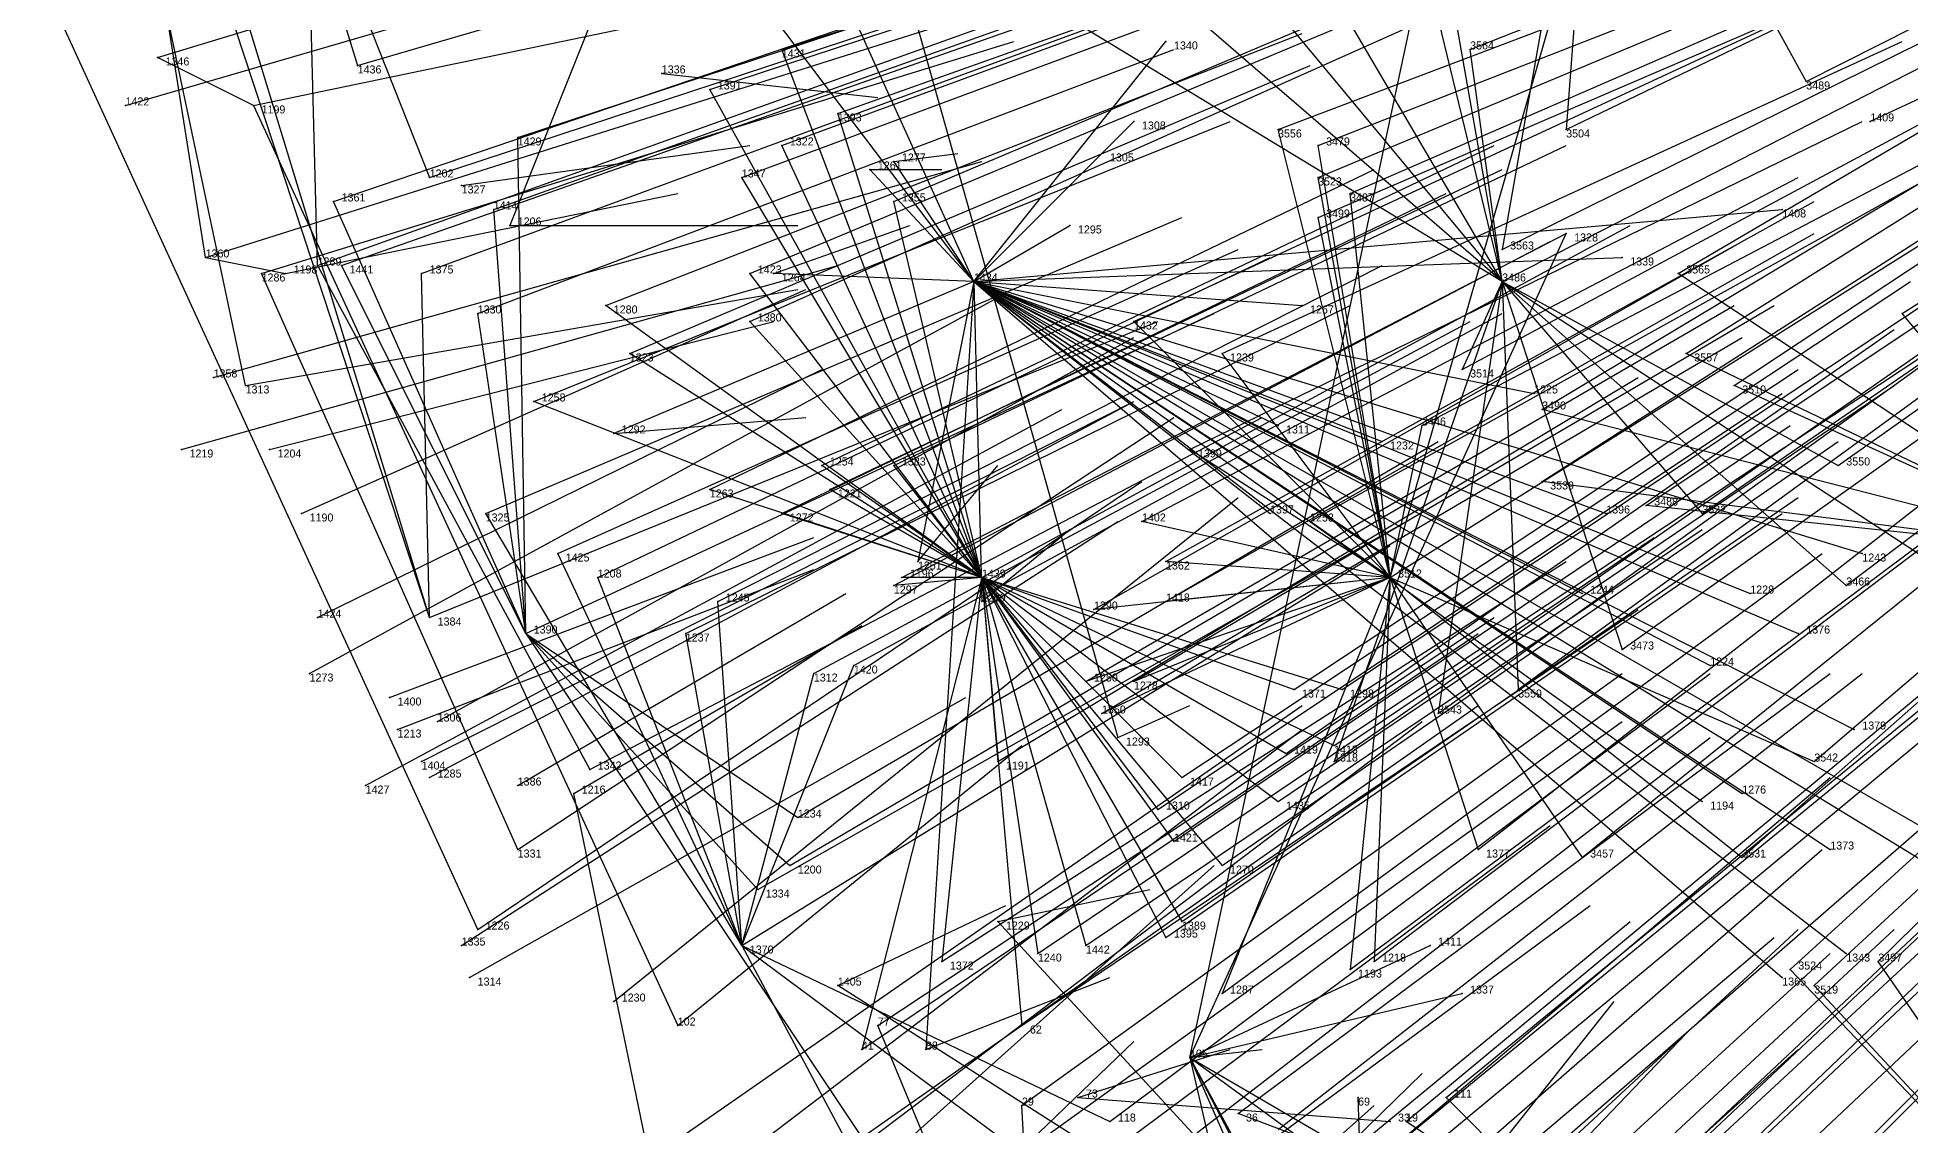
# Model space of a CAD drawing. Extents: x -0.5 to 0.59, y -0.5 to 0.58.
# Drawn here: x -0.484 to -0.25, y -0.2615 to -0.1255 of the extents above; entities that cross this region are included whole.
import ezdxf

# ---------------------------------------------------------------- set-up
doc = ezdxf.new("R2010")
doc.units = 0
for name, color, linetype in [('Clients', 3, 'CONTINUOUS'), ('Facilities', 3, 'CONTINUOUS'), ('Facilities_lines', 3, 'CONTINUOUS'), ('Normals', 1, 'CONTINUOUS'), ('Source_points', 5, 'CONTINUOUS'), ('Text', 3, 'CONTINUOUS')]:
    doc.layers.add(name, color=color, linetype=linetype)

msp = doc.modelspace()

# ---------------------------------------------------------------- linework, layer by layer
at = {"layer": 'Clients', "color": 5}
for p in [(-0.343, -0.126, -1.25), (-0.469, -0.128, -1.214), (-0.391, -0.127, -1.029), (-0.305, -0.127, -0.826), (-0.444, -0.129, -1.156), (-0.263, -0.131, -0.735), (-0.4, -0.132, -1.052), (-0.384, -0.135, -1.018), (-0.424, -0.138, -1.116), (-0.347, -0.136, -1.25), (-0.329, -0.137, -0.891), (-0.293, -0.137, -0.809), (-0.255, -0.136, -1.25), (-0.391, -0.139, -1.037), (-0.351, -0.14, -1.25), (-0.324, -0.139, -0.88), (-0.38, -0.142, -1.25), (-0.377, -0.141, -1.25), (-0.435, -0.143, -1.145), (-0.396, -0.143, -1.053), (-0.324, -0.143, -0.886), (-0.32, -0.145, -0.879), (-0.447, -0.146, -1.175), (-0.427, -0.147, -1.13), (-0.377, -0.146, -1.01), (-0.266, -0.147, -1.25), (-0.425, -0.149, -1.25), (-0.355, -0.149, -1.25), (-0.324, -0.148, -0.89), (-0.301, -0.152, -0.842), (-0.293, -0.15, -1.25), (-0.446, -0.154, -1.179), (-0.286, -0.153, -1.25), (-0.456, -0.155, -1.205), (-0.453, -0.155, -1.25), (-0.436, -0.155, -1.157), (-0.395, -0.155, -1.06), (-0.392, -0.155, -1.25), (-0.279, -0.155, -0.797), (-0.413, -0.159, -1.105), (-0.326, -0.159, -1.25), (-0.429, -0.16, -1.145), (-0.395, -0.161, -1.066), (-0.347, -0.161, -0.957), (-0.251, -0.16, -0.744), (-0.41, -0.165, -1.106), (-0.336, -0.165, -0.935), (-0.278, -0.165, -0.808), (-0.306, -0.167, -0.871), (-0.297, -0.17, -1.25), (-0.272, -0.169, -0.8), (-0.422, -0.171, -1.137), (-0.296, -0.172, -0.856), (-0.412, -0.175, -1.25), (-0.329, -0.174, -1.25), (-0.311, -0.174, -0.891), (-0.34, -0.177, -0.958), (-0.316, -0.176, -1.25), (-0.386, -0.179, -1.063), (-0.377, -0.179, -1.043), (-0.259, -0.179, -0.785), (-0.4, -0.182, -1.099), (-0.385, -0.182, -1.064), (-0.296, -0.181, -0.868), (-0.283, -0.184, -0.843), (-0.428, -0.185, -1.167), (-0.391, -0.185, -1.081), (-0.346, -0.186, -0.982), (-0.33, -0.185, -1.25), (-0.325, -0.186, -0.936), (-0.288, -0.185, -1.25), (-0.276, -0.185, -0.831), (-0.419, -0.19, -1.15), (-0.374, -0.191, -1.25), (-0.343, -0.191, -0.983), (-0.256, -0.19, -1.25), (-0.414, -0.193, -1.142), (-0.377, -0.194, -1.06), (-0.376, -0.193, -1.055), (-0.258, -0.194, -0.807), (-0.399, -0.196, -1.11), (-0.366, -0.196, -1.25), (-0.343, -0.196, -0.988), (-0.291, -0.195, -1.25), (-0.27, -0.195, -1.25), (-0.352, -0.197, -1.009), (-0.403, -0.2, -1.126), (-0.264, -0.2, -1.25), (-0.286, -0.202, -0.874), (-0.387, -0.205, -1.095), (-0.382, -0.204, -1.083), (-0.275, -0.204, -1.25), (-0.353, -0.206, -1.022), (-0.347, -0.206, -1.01), (-0.327, -0.207, -0.967), (-0.321, -0.207, -0.955), (-0.299, -0.207, -0.91), (-0.351, -0.21, -1.023), (-0.309, -0.21, -0.934), (-0.257, -0.212, -1.25), (-0.349, -0.213, -1.25), (-0.328, -0.215, -0.98), (-0.322, -0.214, -0.967), (-0.415, -0.217, -1.17), (-0.364, -0.216, -1.058), (-0.322, -0.216, -0.969), (-0.262, -0.216, -0.849), (-0.341, -0.218, -1.012), (-0.417, -0.22, -1.25), (-0.344, -0.222, -1.023), (-0.329, -0.221, -0.991), (-0.276, -0.221, -1.25), (-0.271, -0.22, -1.25), (-0.389, -0.223, -1.121), (-0.342, -0.226, -1.025), (-0.304, -0.227, -0.949), (-0.26, -0.227, -1.25), (-0.39, -0.229, -1.131), (-0.336, -0.229, -1.016), (-0.291, -0.228, -0.923), (-0.271, -0.228, -0.885), (-0.394, -0.232, -1.143), (-0.364, -0.236, -1.25), (-0.341, -0.236, -1.037), (-0.343, -0.238, -1.043), (-0.371, -0.241, -1.106), (-0.359, -0.24, -1.08), (-0.353, -0.239, -1.067), (-0.317, -0.241, -0.995), (-0.31, -0.239, -1.25), (-0.258, -0.24, -1.25), (-0.254, -0.241, -0.875), (-0.32, -0.242, -1.002), (-0.266, -0.243, -1.25), (-0.265, -0.242, -0.896), (-0.384, -0.244, -1.25), (-0.336, -0.245, -1.039), (-0.306, -0.245, -1.25), (-0.262, -0.244, -0.895), (-0.404, -0.249, -1.25), (-0.379, -0.249, -1.134), (-0.361, -0.249, -1.096), (-0.381, -0.252, -1.142), (-0.373, -0.252, -1.25), (-0.361, -0.259, -1.111), (-0.319, -0.258, -1.25), (-0.308, -0.258, -1.004), (-0.35, -0.261, -1.09), (-0.334, -0.26, -1.058), (-0.315, -0.261, -1.25), (-0.313, -0.261, -1.019)]:
    msp.add_point(p, dxfattribs=at)
at = {"layer": 'Facilities', "color": 3}
for p in [(-0.406, -0.13, -1.25), (-0.473, -0.134, -1.229), (-0.457, -0.134, -1.25), (-0.431, -0.144, -1.25), (-0.463, -0.153, -1.219), (-0.449, -0.154, -1.187), (-0.367, -0.156, -1.25), (-0.301, -0.156, -0.848), (-0.462, -0.168, -1.229), (-0.458, -0.169, -1.25), (-0.466, -0.177, -1.25), (-0.455, -0.177, -1.25), (-0.451, -0.185, -1.25), (-0.366, -0.193, -1.035), (-0.315, -0.193, -0.923), (-0.449, -0.198, -1.25), (-0.435, -0.198, -1.194), (-0.423, -0.2, -1.169), (-0.45, -0.205, -1.236), (-0.44, -0.208, -1.25), (-0.439, -0.212, -1.25), (-0.434, -0.211, -1.207), (-0.436, -0.216, -1.217), (-0.443, -0.219, -1.236), (-0.435, -0.218, -1.216), (-0.424, -0.219, -1.25), (-0.424, -0.227, -1.202), (-0.429, -0.237, -1.224), (-0.431, -0.239, -1.233), (-0.396, -0.239, -1.156), (-0.43, -0.243, -1.25), (-0.412, -0.246, -1.199), (-0.34, -0.253, -1.25), (-0.354, -0.258, -1.25)]:
    msp.add_point(p, dxfattribs=at)
at = {"layer": 'Facilities_lines', "color": 3}
for p, q in [((-0.463, -0.153, -1.219), (-0.479, -0.052, -1.204)), ((-0.096, -0.062, -1.25), (-0.255, -0.136, -1.25)), ((-0.391, -0.064, -1.25), (-0.425, -0.149, -1.25)), ((-0.391, -0.064, -1.25), (-0.349, -0.213, -1.25)), ((-0.458, -0.169, -1.25), (-0.477, -0.079, -1.208)), ((-0.367, -0.156, -1.25), (-0.426, -0.078, -1.25)), ((-0.289, -0.084, -0.753), (-0.301, -0.152, -0.842)), ((-0.289, -0.084, -0.753), (-0.293, -0.137, -0.809)), ((-0.289, -0.084, -0.753), (-0.263, -0.131, -0.735)), ((-0.456, -0.09, -1.163), (-0.435, -0.143, -1.145)), ((-0.456, -0.09, -1.163), (-0.444, -0.129, -1.156)), ((-0.435, -0.198, -1.194), (-0.464, -0.103, -1.187)), ((-0.34, -0.253, -1.25), (-0.308, -0.103, -1.25)), ((-0.435, -0.198, -1.194), (-0.465, -0.107, -1.193)), ((-0.301, -0.156, -0.848), (-0.34, -0.109, -0.892)), ((-0.367, -0.156, -1.25), (-0.387, -0.112, -1.25)), ((-0.301, -0.156, -0.848), (-0.352, -0.112, -0.924)), ((-0.301, -0.156, -0.848), (-0.328, -0.11, -0.864)), ((-0.429, -0.237, -1.224), (-0.484, -0.117, -1.25)), ((-0.449, -0.154, -1.187), (-0.45, -0.116, -1.162)), ((-0.301, -0.156, -0.848), (-0.31, -0.119, -0.831)), ((-0.315, -0.193, -0.923), (-0.294, -0.12, -0.794)), ((-0.301, -0.156, -0.848), (-0.357, -0.122, -0.944)), ((-0.301, -0.156, -0.848), (-0.307, -0.122, -0.825)), ((-0.367, -0.156, -1.25), (-0.343, -0.126, -1.25)), ((-0.457, -0.134, -1.25), (-0.469, -0.128, -1.214)), ((-0.366, -0.193, -1.035), (-0.391, -0.127, -1.029)), ((-0.301, -0.156, -0.848), (-0.305, -0.127, -0.826)), ((-0.366, -0.193, -1.035), (-0.4, -0.132, -1.052)), ((-0.457, -0.134, -1.25), (-0.404, -0.249, -1.25)), ((-0.366, -0.193, -1.035), (-0.384, -0.135, -1.018)), ((-0.423, -0.2, -1.169), (-0.424, -0.138, -1.116)), ((-0.367, -0.156, -1.25), (-0.347, -0.136, -1.25)), ((-0.315, -0.193, -0.923), (-0.329, -0.137, -0.891)), ((-0.366, -0.193, -1.035), (-0.391, -0.139, -1.037)), ((-0.367, -0.156, -1.25), (-0.351, -0.14, -1.25)), ((-0.315, -0.193, -0.923), (-0.324, -0.139, -0.88)), ((-0.367, -0.156, -1.25), (-0.38, -0.142, -1.25)), ((-0.367, -0.156, -1.25), (-0.377, -0.141, -1.25)), ((-0.366, -0.193, -1.035), (-0.396, -0.143, -1.053)), ((-0.315, -0.193, -0.923), (-0.324, -0.143, -0.886)), ((-0.315, -0.193, -0.923), (-0.32, -0.145, -0.879)), ((-0.423, -0.2, -1.169), (-0.447, -0.146, -1.175)), ((-0.423, -0.2, -1.169), (-0.427, -0.147, -1.13)), ((-0.366, -0.193, -1.035), (-0.377, -0.146, -1.01)), ((-0.367, -0.156, -1.25), (-0.266, -0.147, -1.25)), ((-0.367, -0.156, -1.25), (-0.355, -0.149, -1.25)), ((-0.315, -0.193, -0.923), (-0.324, -0.148, -0.89)), ((-0.34, -0.253, -1.25), (-0.293, -0.15, -1.25)), ((-0.463, -0.153, -1.219), (-0.453, -0.155, -1.25)), ((-0.449, -0.154, -1.187), (-0.415, -0.217, -1.17)), ((-0.423, -0.2, -1.169), (-0.446, -0.154, -1.179)), ((-0.367, -0.156, -1.25), (-0.286, -0.153, -1.25)), ((-0.424, -0.227, -1.202), (-0.456, -0.155, -1.205)), ((-0.435, -0.198, -1.194), (-0.436, -0.155, -1.157)), ((-0.367, -0.156, -1.25), (-0.412, -0.175, -1.25)), ((-0.366, -0.193, -1.035), (-0.395, -0.155, -1.06)), ((-0.367, -0.156, -1.25), (-0.392, -0.155, -1.25)), ((-0.367, -0.156, -1.25), (-0.374, -0.191, -1.25)), ((-0.367, -0.156, -1.25), (-0.373, -0.252, -1.25)), ((-0.367, -0.156, -1.25), (-0.275, -0.204, -1.25)), ((-0.367, -0.156, -1.25), (-0.297, -0.17, -1.25)), ((-0.367, -0.156, -1.25), (-0.27, -0.195, -1.25)), ((-0.367, -0.156, -1.25), (-0.316, -0.176, -1.25)), ((-0.367, -0.156, -1.25), (-0.256, -0.19, -1.25)), ((-0.367, -0.156, -1.25), (-0.291, -0.195, -1.25)), ((-0.367, -0.156, -1.25), (-0.271, -0.22, -1.25)), ((-0.367, -0.156, -1.25), (-0.264, -0.2, -1.25)), ((-0.367, -0.156, -1.25), (-0.257, -0.212, -1.25)), ((-0.367, -0.156, -1.25), (-0.288, -0.185, -1.25)), ((-0.367, -0.156, -1.25), (-0.228, -0.236, -1.25)), ((-0.367, -0.156, -1.25), (-0.236, -0.236, -1.25)), ((-0.367, -0.156, -1.25), (-0.276, -0.221, -1.25)), ((-0.367, -0.156, -1.25), (-0.258, -0.24, -1.25)), ((-0.367, -0.156, -1.25), (-0.266, -0.243, -1.25)), ((-0.367, -0.156, -1.25), (-0.26, -0.227, -1.25)), ((-0.367, -0.156, -1.25), (-0.33, -0.185, -1.25)), ((-0.367, -0.156, -1.25), (-0.366, -0.196, -1.25)), ((-0.367, -0.156, -1.25), (-0.326, -0.159, -1.25)), ((-0.367, -0.156, -1.25), (-0.329, -0.174, -1.25)), ((-0.301, -0.156, -0.848), (-0.322, -0.216, -0.969)), ((-0.301, -0.156, -0.848), (-0.309, -0.21, -0.934)), ((-0.301, -0.156, -0.848), (-0.306, -0.167, -0.871)), ((-0.301, -0.156, -0.848), (-0.286, -0.202, -0.874)), ((-0.301, -0.156, -0.848), (-0.258, -0.194, -0.807)), ((-0.301, -0.156, -0.848), (-0.276, -0.185, -0.831)), ((-0.301, -0.156, -0.848), (-0.259, -0.179, -0.785)), ((-0.301, -0.156, -0.848), (-0.299, -0.207, -0.91)), ((-0.301, -0.156, -0.848), (-0.249, -0.19, -0.783)), ((-0.226, -0.19, -0.737), (-0.279, -0.155, -0.797)), ((-0.366, -0.193, -1.035), (-0.413, -0.159, -1.105)), ((-0.423, -0.2, -1.169), (-0.429, -0.16, -1.145)), ((-0.366, -0.193, -1.035), (-0.395, -0.161, -1.066)), ((-0.315, -0.193, -0.923), (-0.347, -0.161, -0.957)), ((-0.226, -0.19, -0.737), (-0.251, -0.16, -0.744)), ((-0.366, -0.193, -1.035), (-0.41, -0.165, -1.106)), ((-0.315, -0.193, -0.923), (-0.336, -0.165, -0.935)), ((-0.226, -0.19, -0.737), (-0.278, -0.165, -0.808)), ((-0.226, -0.19, -0.737), (-0.272, -0.169, -0.8)), ((-0.366, -0.193, -1.035), (-0.422, -0.171, -1.137)), ((-0.226, -0.19, -0.737), (-0.296, -0.172, -0.856)), ((-0.315, -0.193, -0.923), (-0.311, -0.174, -0.891)), ((-0.315, -0.193, -0.923), (-0.34, -0.177, -0.958)), ((-0.366, -0.193, -1.035), (-0.386, -0.179, -1.063)), ((-0.366, -0.193, -1.035), (-0.377, -0.179, -1.043)), ((-0.366, -0.193, -1.035), (-0.4, -0.182, -1.099)), ((-0.366, -0.193, -1.035), (-0.385, -0.182, -1.064)), ((-0.226, -0.19, -0.737), (-0.296, -0.181, -0.868)), ((-0.226, -0.19, -0.737), (-0.283, -0.184, -0.843)), ((-0.396, -0.239, -1.156), (-0.428, -0.185, -1.167)), ((-0.366, -0.193, -1.035), (-0.391, -0.185, -1.081)), ((-0.315, -0.193, -0.923), (-0.346, -0.186, -0.982)), ((-0.315, -0.193, -0.923), (-0.325, -0.186, -0.936)), ((-0.396, -0.239, -1.156), (-0.419, -0.19, -1.15)), ((-0.315, -0.193, -0.923), (-0.343, -0.191, -0.983)), ((-0.396, -0.239, -1.156), (-0.414, -0.193, -1.142)), ((-0.366, -0.193, -1.035), (-0.381, -0.252, -1.142)), ((-0.366, -0.193, -1.035), (-0.377, -0.194, -1.06)), ((-0.366, -0.193, -1.035), (-0.376, -0.193, -1.055)), ((-0.366, -0.193, -1.035), (-0.371, -0.241, -1.106)), ((-0.366, -0.193, -1.035), (-0.364, -0.216, -1.058)), ((-0.366, -0.193, -1.035), (-0.359, -0.24, -1.08)), ((-0.366, -0.193, -1.035), (-0.336, -0.229, -1.016)), ((-0.366, -0.193, -1.035), (-0.321, -0.207, -0.955)), ((-0.366, -0.193, -1.035), (-0.344, -0.222, -1.023)), ((-0.366, -0.193, -1.035), (-0.327, -0.207, -0.967)), ((-0.366, -0.193, -1.035), (-0.341, -0.236, -1.037)), ((-0.366, -0.193, -1.035), (-0.343, -0.238, -1.043)), ((-0.366, -0.193, -1.035), (-0.322, -0.214, -0.967)), ((-0.366, -0.193, -1.035), (-0.341, -0.218, -1.012)), ((-0.366, -0.193, -1.035), (-0.328, -0.215, -0.98)), ((-0.366, -0.193, -1.035), (-0.342, -0.226, -1.025)), ((-0.366, -0.193, -1.035), (-0.329, -0.221, -0.991)), ((-0.366, -0.193, -1.035), (-0.361, -0.249, -1.096)), ((-0.366, -0.193, -1.035), (-0.353, -0.239, -1.067)), ((-0.315, -0.193, -0.923), (-0.353, -0.206, -1.022)), ((-0.315, -0.193, -0.923), (-0.352, -0.197, -1.009)), ((-0.315, -0.193, -0.923), (-0.351, -0.21, -1.023)), ((-0.315, -0.193, -0.923), (-0.347, -0.206, -1.01)), ((-0.315, -0.193, -0.923), (-0.343, -0.196, -0.988)), ((-0.315, -0.193, -0.923), (-0.336, -0.245, -1.039)), ((-0.315, -0.193, -0.923), (-0.32, -0.242, -1.002)), ((-0.315, -0.193, -0.923), (-0.317, -0.241, -0.995)), ((-0.315, -0.193, -0.923), (-0.304, -0.227, -0.949)), ((-0.315, -0.193, -0.923), (-0.291, -0.228, -0.923)), ((-0.315, -0.193, -0.923), (-0.271, -0.228, -0.885)), ((-0.315, -0.193, -0.923), (-0.262, -0.216, -0.849)), ((-0.396, -0.239, -1.156), (-0.399, -0.196, -1.11)), ((-0.423, -0.2, -1.169), (-0.394, -0.232, -1.143)), ((-0.423, -0.2, -1.169), (-0.381, -0.263, -1.159)), ((-0.423, -0.2, -1.169), (-0.389, -0.223, -1.121)), ((-0.423, -0.2, -1.169), (-0.39, -0.229, -1.131)), ((-0.396, -0.239, -1.156), (-0.403, -0.2, -1.126)), ((-0.396, -0.239, -1.156), (-0.382, -0.204, -1.083)), ((-0.396, -0.239, -1.156), (-0.387, -0.205, -1.095)), ((-0.406, -0.273, -1.222), (-0.417, -0.22, -1.25)), ((-0.318, -0.286, -1.25), (-0.364, -0.236, -1.25)), ((-0.396, -0.239, -1.156), (-0.373, -0.282, -1.168)), ((-0.396, -0.239, -1.156), (-0.361, -0.265, -1.12)), ((-0.396, -0.239, -1.156), (-0.35, -0.261, -1.09)), ((-0.34, -0.253, -1.25), (-0.31, -0.239, -1.25)), ((-0.223, -0.286, -0.905), (-0.254, -0.241, -0.875)), ((-0.223, -0.286, -0.905), (-0.265, -0.242, -0.896)), ((-0.318, -0.286, -1.25), (-0.384, -0.244, -1.25)), ((-0.34, -0.253, -1.25), (-0.306, -0.245, -1.25)), ((-0.223, -0.286, -0.905), (-0.262, -0.244, -0.895)), ((-0.359, -0.297, -1.164), (-0.379, -0.249, -1.134)), ((-0.34, -0.253, -1.25), (-0.304, -0.274, -1.25)), ((-0.34, -0.253, -1.25), (-0.314, -0.301, -1.25)), ((-0.34, -0.253, -1.25), (-0.326, -0.314, -1.25)), ((-0.34, -0.253, -1.25), (-0.303, -0.28, -1.25)), ((-0.34, -0.253, -1.25), (-0.301, -0.342, -1.25)), ((-0.34, -0.253, -1.25), (-0.312, -0.307, -1.25)), ((-0.34, -0.253, -1.25), (-0.301, -0.328, -1.25)), ((-0.359, -0.297, -1.164), (-0.361, -0.259, -1.111)), ((-0.354, -0.258, -1.25), (-0.315, -0.261, -1.25)), ((-0.318, -0.286, -1.25), (-0.319, -0.258, -1.25)), ((-0.289, -0.277, -1), (-0.308, -0.258, -1.004)), ((-0.289, -0.277, -1), (-0.334, -0.26, -1.058)), ((-0.289, -0.277, -1), (-0.313, -0.261, -1.019))]:
    msp.add_line(p, q, dxfattribs=at)
at = {"layer": 'Normals', "color": 1}
for p, q in [((-0.263, -0.131, -0.735), (-0.18, -0.089, -0.772)), ((-0.305, -0.127, -0.826), (-0.219, -0.093, -0.864)), ((-0.293, -0.137, -0.809), (-0.21, -0.097, -0.847)), ((-0.469, -0.128, -1.214), (-0.374, -0.099, -1.226)), ((-0.391, -0.127, -1.029), (-0.304, -0.099, -1.068)), ((-0.444, -0.129, -1.156), (-0.355, -0.103, -1.194)), ((-0.4, -0.132, -1.052), (-0.312, -0.103, -1.091)), ((-0.384, -0.135, -1.018), (-0.297, -0.104, -1.056)), ((-0.329, -0.137, -0.891), (-0.242, -0.104, -0.928)), ((-0.324, -0.139, -0.88), (-0.237, -0.105, -0.917)), ((-0.473, -0.134, -1.229), (-0.377, -0.106, -1.231)), ((-0.391, -0.139, -1.037), (-0.304, -0.107, -1.076)), ((-0.324, -0.143, -0.886), (-0.238, -0.107, -0.922)), ((-0.424, -0.138, -1.116), (-0.336, -0.109, -1.154)), ((-0.32, -0.145, -0.879), (-0.235, -0.108, -0.915)), ((-0.279, -0.155, -0.797), (-0.199, -0.108, -0.836)), ((-0.396, -0.143, -1.053), (-0.31, -0.111, -1.092)), ((-0.377, -0.146, -1.01), (-0.292, -0.11, -1.049)), ((-0.324, -0.148, -0.89), (-0.238, -0.111, -0.926)), ((-0.301, -0.152, -0.842), (-0.218, -0.111, -0.88)), ((-0.251, -0.16, -0.744), (-0.173, -0.11, -0.781)), ((-0.435, -0.143, -1.145), (-0.347, -0.114, -1.183)), ((-0.301, -0.156, -0.848), (-0.219, -0.114, -0.886)), ((-0.447, -0.146, -1.175), (-0.356, -0.115, -1.203)), ((-0.427, -0.147, -1.13), (-0.34, -0.116, -1.167)), ((-0.278, -0.165, -0.808), (-0.2, -0.116, -0.846)), ((-0.457, -0.134, -1.25), (-0.385, -0.119, -1.182)), ((-0.395, -0.155, -1.06), (-0.309, -0.119, -1.098)), ((-0.272, -0.169, -0.8), (-0.195, -0.118, -0.838)), ((-0.449, -0.154, -1.187), (-0.357, -0.121, -1.209)), ((-0.463, -0.153, -1.219), (-0.368, -0.123, -1.229)), ((-0.446, -0.154, -1.179), (-0.355, -0.122, -1.205)), ((-0.436, -0.155, -1.157), (-0.349, -0.123, -1.194)), ((-0.395, -0.161, -1.066), (-0.31, -0.123, -1.104)), ((-0.347, -0.161, -0.957), (-0.263, -0.122, -0.994)), ((-0.306, -0.167, -0.871), (-0.224, -0.123, -0.908)), ((-0.296, -0.172, -0.856), (-0.216, -0.124, -0.893)), ((-0.456, -0.155, -1.205), (-0.362, -0.126, -1.223)), ((-0.413, -0.159, -1.105), (-0.326, -0.125, -1.143)), ((-0.343, -0.126, -1.25), (-0.343, -0.126, -1.15)), ((-0.336, -0.165, -0.935), (-0.251, -0.126, -0.972)), ((-0.259, -0.179, -0.785), (-0.183, -0.125, -0.823)), ((-0.429, -0.16, -1.145), (-0.342, -0.127, -1.182)), ((-0.41, -0.165, -1.106), (-0.325, -0.129, -1.142)), ((-0.406, -0.13, -1.25), (-0.379, -0.133, -1.154)), ((-0.311, -0.174, -0.891), (-0.229, -0.131, -0.929)), ((-0.296, -0.181, -0.868), (-0.218, -0.131, -0.905)), ((-0.283, -0.184, -0.843), (-0.205, -0.132, -0.88)), ((-0.276, -0.185, -0.831), (-0.199, -0.132, -0.867)), ((-0.422, -0.171, -1.137), (-0.335, -0.136, -1.174)), ((-0.347, -0.136, -1.25), (-0.347, -0.136, -1.15)), ((-0.34, -0.177, -0.958), (-0.256, -0.136, -0.994)), ((-0.258, -0.194, -0.807), (-0.184, -0.138, -0.844)), ((-0.255, -0.136, -1.25), (-0.255, -0.136, -1.15)), ((-0.431, -0.144, -1.25), (-0.395, -0.139, -1.157)), ((-0.386, -0.179, -1.063), (-0.302, -0.139, -1.101)), ((-0.377, -0.179, -1.043), (-0.293, -0.139, -1.081)), ((-0.377, -0.141, -1.25), (-0.369, -0.14, -1.15)), ((-0.351, -0.14, -1.25), (-0.351, -0.14, -1.15)), ((-0.462, -0.168, -1.229), (-0.366, -0.141, -1.232)), ((-0.4, -0.182, -1.099), (-0.317, -0.142, -1.136)), ((-0.385, -0.182, -1.064), (-0.301, -0.142, -1.102)), ((-0.38, -0.142, -1.25), (-0.371, -0.142, -1.15)), ((-0.325, -0.186, -0.936), (-0.244, -0.141, -0.974)), ((-0.453, -0.155, -1.25), (-0.404, -0.145, -1.163)), ((-0.391, -0.185, -1.081), (-0.308, -0.145, -1.119)), ((-0.346, -0.186, -0.982), (-0.264, -0.143, -1.019)), ((-0.315, -0.193, -0.923), (-0.237, -0.144, -0.962)), ((-0.343, -0.191, -0.983), (-0.262, -0.146, -1.02)), ((-0.266, -0.147, -1.25), (-0.266, -0.147, -1.15)), ((-0.428, -0.185, -1.167), (-0.341, -0.148, -1.2)), ((-0.425, -0.149, -1.25), (-0.389, -0.149, -1.157)), ((-0.392, -0.155, -1.25), (-0.375, -0.149, -1.152)), ((-0.366, -0.193, -1.035), (-0.285, -0.149, -1.072)), ((-0.355, -0.149, -1.25), (-0.355, -0.149, -1.15)), ((-0.286, -0.202, -0.874), (-0.21, -0.148, -0.911)), ((-0.419, -0.19, -1.15), (-0.334, -0.152, -1.187)), ((-0.377, -0.194, -1.06), (-0.295, -0.151, -1.097)), ((-0.376, -0.193, -1.055), (-0.293, -0.15, -1.092)), ((-0.367, -0.156, -1.25), (-0.363, -0.152, -1.15)), ((-0.352, -0.197, -1.009), (-0.271, -0.151, -1.045)), ((-0.343, -0.196, -0.988), (-0.262, -0.15, -1.025)), ((-0.293, -0.15, -1.25), (-0.293, -0.15, -1.15)), ((-0.466, -0.177, -1.25), (-0.384, -0.154, -1.198)), ((-0.414, -0.193, -1.142), (-0.33, -0.153, -1.178)), ((-0.399, -0.196, -1.11), (-0.316, -0.154, -1.148)), ((-0.299, -0.207, -0.91), (-0.225, -0.153, -0.948)), ((-0.286, -0.153, -1.25), (-0.286, -0.153, -1.15)), ((-0.327, -0.207, -0.967), (-0.25, -0.156, -1.005)), ((-0.321, -0.207, -0.955), (-0.244, -0.156, -0.994)), ((-0.309, -0.21, -0.934), (-0.234, -0.156, -0.973)), ((-0.262, -0.216, -0.849), (-0.191, -0.155, -0.884)), ((-0.458, -0.169, -1.25), (-0.389, -0.157, -1.178)), ((-0.451, -0.185, -1.25), (-0.388, -0.157, -1.177)), ((-0.45, -0.205, -1.236), (-0.364, -0.158, -1.219)), ((-0.403, -0.2, -1.126), (-0.32, -0.159, -1.162)), ((-0.353, -0.206, -1.022), (-0.272, -0.159, -1.058)), ((-0.347, -0.206, -1.01), (-0.267, -0.159, -1.046)), ((-0.326, -0.159, -1.25), (-0.326, -0.159, -1.15)), ((-0.455, -0.177, -1.25), (-0.392, -0.161, -1.174)), ((-0.435, -0.198, -1.194), (-0.344, -0.161, -1.213)), ((-0.423, -0.2, -1.169), (-0.337, -0.16, -1.2)), ((-0.387, -0.205, -1.095), (-0.305, -0.161, -1.132)), ((-0.382, -0.204, -1.083), (-0.301, -0.16, -1.12)), ((-0.434, -0.211, -1.207), (-0.347, -0.163, -1.215)), ((-0.351, -0.21, -1.023), (-0.271, -0.163, -1.06)), ((-0.328, -0.215, -0.98), (-0.252, -0.162, -1.017)), ((-0.322, -0.216, -0.969), (-0.246, -0.163, -1.007)), ((-0.322, -0.214, -0.967), (-0.245, -0.163, -1.005)), ((-0.271, -0.228, -0.885), (-0.201, -0.166, -0.922)), ((-0.449, -0.198, -1.25), (-0.386, -0.167, -1.179)), ((-0.364, -0.216, -1.058), (-0.284, -0.168, -1.095)), ((-0.341, -0.218, -1.012), (-0.264, -0.167, -1.049)), ((-0.344, -0.222, -1.023), (-0.266, -0.17, -1.059)), ((-0.329, -0.221, -0.991), (-0.252, -0.169, -1.028)), ((-0.304, -0.227, -0.949), (-0.231, -0.17, -0.987)), ((-0.297, -0.17, -1.25), (-0.297, -0.17, -1.15)), ((-0.291, -0.228, -0.923), (-0.219, -0.17, -0.961)), ((-0.443, -0.219, -1.236), (-0.356, -0.172, -1.225)), ((-0.436, -0.216, -1.217), (-0.347, -0.171, -1.221)), ((-0.435, -0.218, -1.216), (-0.347, -0.171, -1.222)), ((-0.424, -0.227, -1.202), (-0.342, -0.173, -1.218)), ((-0.415, -0.217, -1.17), (-0.331, -0.173, -1.203)), ((-0.412, -0.175, -1.25), (-0.388, -0.173, -1.153)), ((-0.342, -0.226, -1.025), (-0.265, -0.174, -1.061)), ((-0.329, -0.174, -1.25), (-0.329, -0.174, -1.15)), ((-0.254, -0.241, -0.875), (-0.187, -0.175, -0.911)), ((-0.389, -0.223, -1.121), (-0.309, -0.176, -1.158)), ((-0.336, -0.229, -1.016), (-0.259, -0.176, -1.053)), ((-0.316, -0.176, -1.25), (-0.316, -0.176, -1.15)), ((-0.374, -0.191, -1.25), (-0.364, -0.179, -1.151)), ((-0.265, -0.242, -0.896), (-0.196, -0.179, -0.933)), ((-0.429, -0.237, -1.224), (-0.346, -0.181, -1.218)), ((-0.39, -0.229, -1.131), (-0.31, -0.182, -1.168)), ((-0.262, -0.244, -0.895), (-0.194, -0.181, -0.932)), ((-0.412, -0.246, -1.199), (-0.334, -0.183, -1.205)), ((-0.341, -0.236, -1.037), (-0.264, -0.183, -1.074)), ((-0.431, -0.239, -1.233), (-0.349, -0.186, -1.211)), ((-0.394, -0.232, -1.143), (-0.313, -0.186, -1.18)), ((-0.366, -0.196, -1.25), (-0.355, -0.187, -1.151)), ((-0.353, -0.239, -1.067), (-0.276, -0.187, -1.104)), ((-0.343, -0.238, -1.043), (-0.266, -0.185, -1.08)), ((-0.33, -0.185, -1.25), (-0.33, -0.185, -1.15)), ((-0.32, -0.242, -1.002), (-0.245, -0.186, -1.04)), ((-0.317, -0.241, -0.995), (-0.243, -0.185, -1.032)), ((-0.288, -0.185, -1.25), (-0.288, -0.185, -1.15)), ((-0.44, -0.208, -1.25), (-0.387, -0.188, -1.167)), ((-0.396, -0.239, -1.156), (-0.315, -0.189, -1.187)), ((-0.359, -0.24, -1.08), (-0.282, -0.188, -1.117)), ((-0.371, -0.241, -1.106), (-0.293, -0.191, -1.143)), ((-0.336, -0.245, -1.039), (-0.261, -0.19, -1.076)), ((-0.256, -0.19, -1.25), (-0.256, -0.19, -1.15)), ((-0.439, -0.212, -1.25), (-0.387, -0.192, -1.167)), ((-0.424, -0.219, -1.25), (-0.383, -0.195, -1.162)), ((-0.291, -0.195, -1.25), (-0.291, -0.195, -1.15)), ((-0.27, -0.195, -1.25), (-0.27, -0.195, -1.15)), ((-0.379, -0.249, -1.134), (-0.302, -0.198, -1.172)), ((-0.361, -0.249, -1.096), (-0.284, -0.197, -1.134)), ((-0.417, -0.22, -1.25), (-0.381, -0.199, -1.159)), ((-0.381, -0.252, -1.142), (-0.304, -0.2, -1.179)), ((-0.308, -0.258, -1.004), (-0.236, -0.199, -1.042)), ((-0.264, -0.2, -1.25), (-0.264, -0.2, -1.15)), ((-0.313, -0.261, -1.019), (-0.242, -0.202, -1.057)), ((-0.361, -0.259, -1.111), (-0.286, -0.205, -1.148)), ((-0.35, -0.261, -1.09), (-0.275, -0.205, -1.127)), ((-0.334, -0.26, -1.058), (-0.26, -0.205, -1.095)), ((-0.329, -0.262, -1.052), (-0.256, -0.205, -1.09)), ((-0.275, -0.204, -1.25), (-0.275, -0.204, -1.15)), ((-0.43, -0.243, -1.25), (-0.368, -0.208, -1.179)), ((-0.318, -0.267, -1.038), (-0.246, -0.208, -1.076)), ((-0.408, -0.266, -1.218), (-0.326, -0.209, -1.22)), ((-0.381, -0.263, -1.159), (-0.304, -0.209, -1.19)), ((-0.349, -0.213, -1.25), (-0.34, -0.209, -1.15)), ((-0.268, -0.276, -0.962), (-0.202, -0.21, -0.998)), ((-0.406, -0.273, -1.222), (-0.326, -0.212, -1.22)), ((-0.389, -0.27, -1.185), (-0.311, -0.211, -1.203)), ((-0.361, -0.265, -1.12), (-0.286, -0.211, -1.157)), ((-0.318, -0.271, -1.046), (-0.247, -0.212, -1.083)), ((-0.257, -0.212, -1.25), (-0.257, -0.212, -1.15)), ((-0.404, -0.249, -1.25), (-0.361, -0.214, -1.167)), ((-0.349, -0.27, -1.102), (-0.275, -0.213, -1.139)), ((-0.289, -0.277, -1), (-0.221, -0.214, -1.038)), ((-0.28, -0.28, -0.991), (-0.213, -0.217, -1.029)), ((-0.331, -0.278, -1.081), (-0.26, -0.218, -1.118)), ((-0.316, -0.283, -1.06), (-0.246, -0.222, -1.098)), ((-0.276, -0.221, -1.25), (-0.276, -0.221, -1.15)), ((-0.271, -0.22, -1.25), (-0.271, -0.22, -1.15)), ((-0.373, -0.282, -1.168), (-0.295, -0.224, -1.192)), ((-0.331, -0.288, -1.096), (-0.261, -0.227, -1.133)), ((-0.305, -0.29, -1.052), (-0.238, -0.227, -1.09)), ((-0.295, -0.288, -1.031), (-0.228, -0.225, -1.07)), ((-0.26, -0.227, -1.25), (-0.26, -0.227, -1.15)), ((-0.405, -0.29, -1.245), (-0.337, -0.229, -1.204)), ((-0.384, -0.244, -1.25), (-0.363, -0.234, -1.153)), ((-0.37, -0.293, -1.18), (-0.29, -0.234, -1.194)), ((-0.364, -0.236, -1.25), (-0.345, -0.232, -1.152)), ((-0.359, -0.297, -1.164), (-0.285, -0.236, -1.192)), ((-0.308, -0.3, -1.075), (-0.241, -0.236, -1.112)), ((-0.338, -0.298, -1.127), (-0.267, -0.238, -1.164)), ((-0.332, -0.3, -1.119), (-0.264, -0.237, -1.156)), ((-0.32, -0.3, -1.096), (-0.252, -0.237, -1.133)), ((-0.316, -0.301, -1.09), (-0.248, -0.237, -1.127)), ((-0.329, -0.303, -1.117), (-0.26, -0.24, -1.154)), ((-0.31, -0.239, -1.25), (-0.31, -0.239, -1.15)), ((-0.258, -0.24, -1.25), (-0.258, -0.24, -1.15)), ((-0.373, -0.252, -1.25), (-0.35, -0.243, -1.153)), ((-0.3, -0.309, -1.076), (-0.234, -0.243, -1.114)), ((-0.266, -0.243, -1.25), (-0.266, -0.243, -1.15)), ((-0.306, -0.245, -1.25), (-0.306, -0.245, -1.15)), ((-0.349, -0.324, -1.19), (-0.287, -0.246, -1.194)), ((-0.347, -0.322, -1.184), (-0.278, -0.25, -1.193)), ((-0.396, -0.298, -1.25), (-0.347, -0.251, -1.176)), ((-0.354, -0.258, -1.25), (-0.335, -0.252, -1.152)), ((-0.34, -0.253, -1.25), (-0.331, -0.252, -1.15)), ((-0.334, -0.315, -1.148), (-0.264, -0.252, -1.182)), ((-0.349, -0.292, -1.25), (-0.311, -0.255, -1.165)), ((-0.363, -0.3, -1.25), (-0.317, -0.259, -1.171)), ((-0.319, -0.258, -1.25), (-0.319, -0.258, -1.15)), ((-0.315, -0.261, -1.25), (-0.315, -0.261, -1.15))]:
    msp.add_line(p, q, dxfattribs=at)
at = {"layer": 'Source_points', "color": 5}
for p in [(-0.343, -0.126, -1.25), (-0.469, -0.128, -1.214), (-0.391, -0.127, -1.029), (-0.305, -0.127, -0.826), (-0.444, -0.129, -1.156), (-0.406, -0.13, -1.25), (-0.263, -0.131, -0.735), (-0.4, -0.132, -1.052), (-0.473, -0.134, -1.229), (-0.457, -0.134, -1.25), (-0.384, -0.135, -1.018), (-0.424, -0.138, -1.116), (-0.347, -0.136, -1.25), (-0.329, -0.137, -0.891), (-0.293, -0.137, -0.809), (-0.255, -0.136, -1.25), (-0.391, -0.139, -1.037), (-0.351, -0.14, -1.25), (-0.324, -0.139, -0.88), (-0.38, -0.142, -1.25), (-0.377, -0.141, -1.25), (-0.435, -0.143, -1.145), (-0.431, -0.144, -1.25), (-0.396, -0.143, -1.053), (-0.324, -0.143, -0.886), (-0.32, -0.145, -0.879), (-0.447, -0.146, -1.175), (-0.427, -0.147, -1.13), (-0.377, -0.146, -1.01), (-0.266, -0.147, -1.25), (-0.425, -0.149, -1.25), (-0.355, -0.149, -1.25), (-0.324, -0.148, -0.89), (-0.301, -0.152, -0.842), (-0.293, -0.15, -1.25), (-0.463, -0.153, -1.219), (-0.449, -0.154, -1.187), (-0.446, -0.154, -1.179), (-0.286, -0.153, -1.25), (-0.456, -0.155, -1.205), (-0.453, -0.155, -1.25), (-0.436, -0.155, -1.157), (-0.395, -0.155, -1.06), (-0.392, -0.155, -1.25), (-0.367, -0.156, -1.25), (-0.301, -0.156, -0.848), (-0.279, -0.155, -0.797), (-0.413, -0.159, -1.105), (-0.326, -0.159, -1.25), (-0.429, -0.16, -1.145), (-0.395, -0.161, -1.066), (-0.347, -0.161, -0.957), (-0.251, -0.16, -0.744), (-0.41, -0.165, -1.106), (-0.336, -0.165, -0.935), (-0.278, -0.165, -0.808), (-0.462, -0.168, -1.229), (-0.306, -0.167, -0.871), (-0.458, -0.169, -1.25), (-0.297, -0.17, -1.25), (-0.272, -0.169, -0.8), (-0.422, -0.171, -1.137), (-0.296, -0.172, -0.856), (-0.412, -0.175, -1.25), (-0.329, -0.174, -1.25), (-0.311, -0.174, -0.891), (-0.466, -0.177, -1.25), (-0.455, -0.177, -1.25), (-0.34, -0.177, -0.958), (-0.316, -0.176, -1.25), (-0.386, -0.179, -1.063), (-0.377, -0.179, -1.043), (-0.259, -0.179, -0.785), (-0.4, -0.182, -1.099), (-0.385, -0.182, -1.064), (-0.296, -0.181, -0.868), (-0.283, -0.184, -0.843), (-0.451, -0.185, -1.25), (-0.428, -0.185, -1.167), (-0.391, -0.185, -1.081), (-0.346, -0.186, -0.982), (-0.33, -0.185, -1.25), (-0.325, -0.186, -0.936), (-0.288, -0.185, -1.25), (-0.276, -0.185, -0.831), (-0.419, -0.19, -1.15), (-0.374, -0.191, -1.25), (-0.343, -0.191, -0.983), (-0.256, -0.19, -1.25), (-0.414, -0.193, -1.142), (-0.377, -0.194, -1.06), (-0.376, -0.193, -1.055), (-0.366, -0.193, -1.035), (-0.315, -0.193, -0.923), (-0.258, -0.194, -0.807), (-0.399, -0.196, -1.11), (-0.366, -0.196, -1.25), (-0.343, -0.196, -0.988), (-0.291, -0.195, -1.25), (-0.27, -0.195, -1.25), (-0.449, -0.198, -1.25), (-0.435, -0.198, -1.194), (-0.352, -0.197, -1.009), (-0.423, -0.2, -1.169), (-0.403, -0.2, -1.126), (-0.264, -0.2, -1.25), (-0.286, -0.202, -0.874), (-0.45, -0.205, -1.236), (-0.387, -0.205, -1.095), (-0.382, -0.204, -1.083), (-0.275, -0.204, -1.25), (-0.44, -0.208, -1.25), (-0.353, -0.206, -1.022), (-0.347, -0.206, -1.01), (-0.327, -0.207, -0.967), (-0.321, -0.207, -0.955), (-0.299, -0.207, -0.91), (-0.351, -0.21, -1.023), (-0.309, -0.21, -0.934), (-0.439, -0.212, -1.25), (-0.434, -0.211, -1.207), (-0.257, -0.212, -1.25), (-0.349, -0.213, -1.25), (-0.328, -0.215, -0.98), (-0.322, -0.214, -0.967), (-0.436, -0.216, -1.217), (-0.415, -0.217, -1.17), (-0.364, -0.216, -1.058), (-0.322, -0.216, -0.969), (-0.262, -0.216, -0.849), (-0.443, -0.219, -1.236), (-0.435, -0.218, -1.216), (-0.424, -0.219, -1.25), (-0.341, -0.218, -1.012), (-0.417, -0.22, -1.25), (-0.344, -0.222, -1.023), (-0.329, -0.221, -0.991), (-0.276, -0.221, -1.25), (-0.271, -0.22, -1.25), (-0.389, -0.223, -1.121), (-0.424, -0.227, -1.202), (-0.342, -0.226, -1.025), (-0.304, -0.227, -0.949), (-0.26, -0.227, -1.25), (-0.39, -0.229, -1.131), (-0.336, -0.229, -1.016), (-0.291, -0.228, -0.923), (-0.271, -0.228, -0.885), (-0.394, -0.232, -1.143), (-0.364, -0.236, -1.25), (-0.341, -0.236, -1.037), (-0.429, -0.237, -1.224), (-0.343, -0.238, -1.043), (-0.431, -0.239, -1.233), (-0.396, -0.239, -1.156), (-0.371, -0.241, -1.106), (-0.359, -0.24, -1.08), (-0.353, -0.239, -1.067), (-0.317, -0.241, -0.995), (-0.31, -0.239, -1.25), (-0.258, -0.24, -1.25), (-0.254, -0.241, -0.875), (-0.43, -0.243, -1.25), (-0.32, -0.242, -1.002), (-0.266, -0.243, -1.25), (-0.265, -0.242, -0.896), (-0.384, -0.244, -1.25), (-0.336, -0.245, -1.039), (-0.306, -0.245, -1.25), (-0.262, -0.244, -0.895), (-0.412, -0.246, -1.199), (-0.404, -0.249, -1.25), (-0.379, -0.249, -1.134), (-0.361, -0.249, -1.096), (-0.381, -0.252, -1.142), (-0.373, -0.252, -1.25), (-0.34, -0.253, -1.25), (-0.361, -0.259, -1.111), (-0.354, -0.258, -1.25), (-0.319, -0.258, -1.25), (-0.308, -0.258, -1.004), (-0.35, -0.261, -1.09), (-0.334, -0.26, -1.058), (-0.315, -0.261, -1.25), (-0.313, -0.261, -1.019)]:
    msp.add_point(p, dxfattribs=at)

# ---------------------------------------------------------------- texts
at = {"layer": 'Text', "color": 3}
for s, p in [('1340', (-0.342, -0.127, -1.25)), ('3564', (-0.305, -0.127, -0.826)), ('1346', (-0.468, -0.129, -1.214)), ('1431', (-0.391, -0.128, -1.029)), ('1436', (-0.444, -0.13, -1.156)), ('1336', (-0.406, -0.13, -1.25)), ('1391', (-0.399, -0.132, -1.052)), ('3489', (-0.263, -0.132, -0.735)), ('1422', (-0.473, -0.134, -1.229)), ('1199', (-0.456, -0.135, -1.25)), ('1393', (-0.384, -0.136, -1.018)), ('1409', (-0.255, -0.136, -1.25)), ('1429', (-0.424, -0.139, -1.116)), ('1322', (-0.39, -0.139, -1.037)), ('1308', (-0.346, -0.137, -1.25)), ('3556', (-0.329, -0.138, -0.891)), ('3479', (-0.323, -0.139, -0.88)), ('3504', (-0.293, -0.138, -0.809)), ('1277', (-0.376, -0.141, -1.25)), ('1305', (-0.35, -0.141, -1.25)), ('1202', (-0.435, -0.143, -1.145)), ('1347', (-0.396, -0.143, -1.053)), ('1261', (-0.379, -0.142, -1.25)), ('1361', (-0.446, -0.146, -1.175)), ('1327', (-0.431, -0.145, -1.25)), ('1355', (-0.376, -0.146, -1.01)), ('3523', (-0.324, -0.144, -0.886)), ('3487', (-0.32, -0.146, -0.879)), ('1414', (-0.427, -0.147, -1.13)), ('3499', (-0.323, -0.148, -0.89)), ('1408', (-0.266, -0.148, -1.25)), ('1206', (-0.424, -0.149, -1.25)), ('1295', (-0.354, -0.15, -1.25)), ('1360', (-0.463, -0.153, -1.219)), ('3563', (-0.3, -0.152, -0.842)), ('1328', (-0.292, -0.151, -1.25)), ('1198', (-0.452, -0.155, -1.25)), ('1289', (-0.449, -0.154, -1.187)), ('1441', (-0.445, -0.155, -1.179)), ('1375', (-0.435, -0.155, -1.157)), ('1423', (-0.394, -0.155, -1.06)), ('1339', (-0.285, -0.154, -1.25)), ('3565', (-0.278, -0.155, -0.797)), ('1286', (-0.456, -0.156, -1.205)), ('1264', (-0.391, -0.156, -1.25)), ('1434', (-0.367, -0.156, -1.25)), ('3486', (-0.301, -0.156, -0.848)), ('1330', (-0.429, -0.16, -1.145)), ('1280', (-0.412, -0.16, -1.105)), ('1267', (-0.325, -0.16, -1.25)), ('1380', (-0.394, -0.161, -1.066)), ('1432', (-0.347, -0.162, -0.957)), ('1323', (-0.41, -0.166, -1.106)), ('1239', (-0.335, -0.166, -0.935)), ('3557', (-0.277, -0.166, -0.808)), ('1358', (-0.462, -0.168, -1.229)), ('3514', (-0.305, -0.168, -0.871)), ('1313', (-0.458, -0.17, -1.25)), ('1258', (-0.421, -0.171, -1.137)), ('1225', (-0.297, -0.17, -1.25)), ('3510', (-0.271, -0.17, -0.8)), ('3446', (-0.311, -0.174, -0.891)), ('3490', (-0.296, -0.172, -0.856)), ('1292', (-0.411, -0.175, -1.25)), ('1311', (-0.328, -0.175, -1.25)), ('1219', (-0.465, -0.178, -1.25)), ('1204', (-0.454, -0.178, -1.25)), ('1399', (-0.339, -0.178, -0.958)), ('1232', (-0.315, -0.177, -1.25)), ('1254', (-0.385, -0.179, -1.063)), ('1383', (-0.376, -0.179, -1.043)), ('3550', (-0.258, -0.179, -0.785)), ('1263', (-0.4, -0.183, -1.099)), ('1221', (-0.384, -0.183, -1.064)), ('3539', (-0.295, -0.182, -0.868)), ('1397', (-0.33, -0.185, -1.25)), ('1396', (-0.288, -0.185, -1.25)), ('3488', (-0.282, -0.184, -0.843)), ('3522', (-0.276, -0.185, -0.831)), ('1190', (-0.45, -0.186, -1.25)), ('1325', (-0.428, -0.186, -1.167)), ('1272', (-0.39, -0.186, -1.081)), ('1402', (-0.346, -0.186, -0.982)), ('1253', (-0.325, -0.186, -0.936)), ('1425', (-0.418, -0.191, -1.15)), ('1251', (-0.374, -0.192, -1.25)), ('1362', (-0.343, -0.192, -0.983)), ('1243', (-0.256, -0.191, -1.25)), ('1208', (-0.414, -0.193, -1.142)), ('1297', (-0.377, -0.195, -1.06)), ('1196', (-0.375, -0.193, -1.055)), ('1439', (-0.366, -0.193, -1.035)), ('3512', (-0.314, -0.193, -0.923)), ('1244', (-0.29, -0.195, -1.25)), ('1228', (-0.27, -0.195, -1.25)), ('3466', (-0.258, -0.194, -0.807)), ('1245', (-0.398, -0.196, -1.11)), ('1209', (-0.366, -0.196, -1.25)), ('1290', (-0.352, -0.197, -1.009)), ('1418', (-0.343, -0.196, -0.988)), ('1424', (-0.449, -0.198, -1.25)), ('1384', (-0.434, -0.199, -1.194)), ('1390', (-0.422, -0.2, -1.169)), ('1237', (-0.403, -0.201, -1.126)), ('3473', (-0.285, -0.202, -0.874)), ('1376', (-0.263, -0.2, -1.25)), ('1224', (-0.275, -0.204, -1.25)), ('1273', (-0.45, -0.206, -1.236)), ('1312', (-0.387, -0.206, -1.095)), ('1420', (-0.382, -0.205, -1.083)), ('1250', (-0.352, -0.206, -1.022)), ('1400', (-0.439, -0.209, -1.25)), ('1278', (-0.347, -0.207, -1.01)), ('1371', (-0.326, -0.208, -0.967)), ('1298', (-0.32, -0.208, -0.955)), ('3559', (-0.299, -0.208, -0.91)), ('1306', (-0.434, -0.211, -1.207)), ('1350', (-0.351, -0.21, -1.023)), ('3543', (-0.309, -0.21, -0.934)), ('1213', (-0.439, -0.213, -1.25)), ('1379', (-0.256, -0.212, -1.25)), ('1293', (-0.348, -0.214, -1.25)), ('1419', (-0.327, -0.215, -0.98)), ('1413', (-0.322, -0.215, -0.967)), ('1318', (-0.322, -0.216, -0.969)), ('3542', (-0.262, -0.216, -0.849)), ('1404', (-0.436, -0.217, -1.217)), ('1285', (-0.434, -0.218, -1.216)), ('1342', (-0.414, -0.217, -1.17)), ('1191', (-0.363, -0.217, -1.058)), ('1427', (-0.443, -0.22, -1.236)), ('1386', (-0.424, -0.219, -1.25)), ('1216', (-0.416, -0.22, -1.25)), ('1417', (-0.34, -0.219, -1.012)), ('1276', (-0.271, -0.22, -1.25)), ('1234', (-0.389, -0.223, -1.121)), ('1310', (-0.343, -0.222, -1.023)), ('1435', (-0.328, -0.222, -0.991)), ('1194', (-0.275, -0.222, -1.25)), ('1331', (-0.424, -0.228, -1.202)), ('1421', (-0.342, -0.226, -1.025)), ('1377', (-0.303, -0.228, -0.949)), ('3457', (-0.29, -0.228, -0.923)), ('3531', (-0.271, -0.228, -0.885)), ('1373', (-0.26, -0.227, -1.25)), ('1200', (-0.389, -0.23, -1.131)), ('1270', (-0.335, -0.23, -1.016)), ('1334', (-0.393, -0.233, -1.143)), ('1226', (-0.428, -0.237, -1.224)), ('1229', (-0.363, -0.237, -1.25)), ('1389', (-0.341, -0.237, -1.037)), ('1335', (-0.431, -0.239, -1.233)), ('1395', (-0.342, -0.238, -1.043)), ('1411', (-0.309, -0.239, -1.25)), ('1370', (-0.395, -0.24, -1.156)), ('1372', (-0.37, -0.242, -1.106)), ('1240', (-0.359, -0.241, -1.08)), ('1442', (-0.353, -0.24, -1.067)), ('1218', (-0.316, -0.241, -0.995)), ('3524', (-0.264, -0.242, -0.896)), ('1343', (-0.258, -0.241, -1.25)), ('3497', (-0.254, -0.241, -0.875)), ('1314', (-0.429, -0.244, -1.25)), ('1405', (-0.384, -0.244, -1.25)), ('1193', (-0.319, -0.243, -1.002)), ('1365', (-0.266, -0.244, -1.25)), ('1230', (-0.411, -0.246, -1.199)), ('1287', (-0.335, -0.245, -1.039)), ('1337', (-0.305, -0.245, -1.25)), ('3519', (-0.262, -0.245, -0.895)), ('102', (-0.404, -0.249, -1.25)), ('77', (-0.379, -0.249, -1.134)), ('62', (-0.36, -0.25, -1.096)), ('41', (-0.381, -0.252, -1.142)), ('88', (-0.373, -0.252, -1.25)), ('105', (-0.34, -0.253, -1.25)), ('73', (-0.353, -0.258, -1.25)), ('111', (-0.307, -0.258, -1.004)), ('29', (-0.361, -0.259, -1.111)), ('69', (-0.319, -0.259, -1.25)), ('118', (-0.349, -0.261, -1.09)), ('36', (-0.333, -0.261, -1.058)), ('33', (-0.314, -0.261, -1.25)), ('19', (-0.313, -0.261, -1.019))]:
    msp.add_text(s, height=0.001, dxfattribs=at).set_placement(p)

doc.saveas('drawing.dxf')
